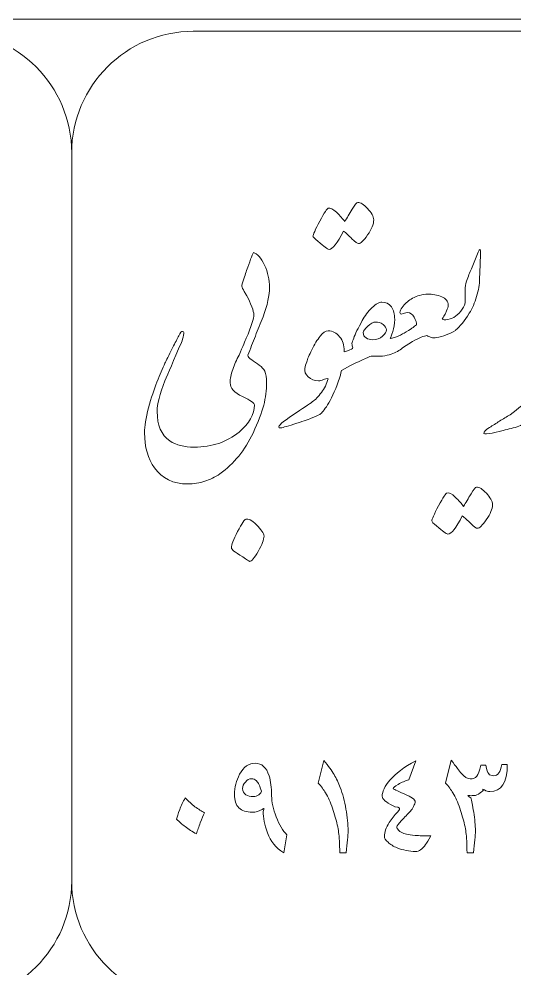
# Model space of a CAD drawing. Header units: millimetres. Extents: x 62 to 462, y 96 to 456.
# Drawn here: x 104.17 to 124.31, y 417.17 to 455.8 of the extents above; entities that cross this region are included whole.
import ezdxf

# ---------------------------------------------------------------- set-up
doc = ezdxf.new("R2010")
doc.units = ezdxf.units.MM
doc.header["$MEASUREMENT"] = 0
doc.layers.add('Layer 1', color=7, linetype='Continuous')

msp = doc.modelspace()

# ---------------------------------------------------------------- linework, layer by layer
at = {"layer": 'Layer 1', "color": 242, "lineweight": 18}
msp.add_lwpolyline([(62.3067, 95.8033), (462.3067, 95.8033), (462.3067, 455.8033), (62.3067, 455.8033), (62.3067, 95.8033)], close=True, dxfattribs=at)
at = {"layer": 'Layer 1', "color": 250, "lineweight": 18}
for points, knots in [([(71.7442, 455.3033), (71.7442, 455.3033), (101.3692, 455.3033), (101.3692, 455.3033), (104.0887, 455.3033), (106.3067, 453.0853), (106.3067, 450.3658), (106.3067, 450.3658), (106.3067, 420.7408), (106.3067, 420.7408), (106.3067, 418.0213), (104.0887, 415.8033), (101.3692, 415.8033), (101.3692, 415.8033), (71.7442, 415.8033), (71.7442, 415.8033), (69.0247, 415.8033), (66.8067, 418.0213), (66.8067, 420.7408), (66.8067, 420.7408), (66.8067, 450.3658), (66.8067, 450.3658), (66.8067, 453.0853), (69.0247, 455.3033), (71.7442, 455.3033)], [0, 0, 0, 0, 0.125, 0.125, 0.125, 0.25, 0.25, 0.25, 0.375, 0.375, 0.375, 0.5, 0.5, 0.5, 0.625, 0.625, 0.625, 0.75, 0.75, 0.75, 0.875, 0.875, 0.875, 1, 1, 1, 1]), ([(111.2442, 455.3033), (111.2442, 455.3033), (140.8692, 455.3033), (140.8692, 455.3033), (143.5887, 455.3033), (145.8067, 453.0853), (145.8067, 450.3658), (145.8067, 450.3658), (145.8067, 420.7408), (145.8067, 420.7408), (145.8067, 418.0213), (143.5887, 415.8033), (140.8692, 415.8033), (140.8692, 415.8033), (111.2442, 415.8033), (111.2442, 415.8033), (108.5247, 415.8033), (106.3067, 418.0213), (106.3067, 420.7408), (106.3067, 420.7408), (106.3067, 450.3658), (106.3067, 450.3658), (106.3067, 453.0853), (108.5247, 455.3033), (111.2442, 455.3033)], [0, 0, 0, 0, 0.125, 0.125, 0.125, 0.25, 0.25, 0.25, 0.375, 0.375, 0.375, 0.5, 0.5, 0.5, 0.625, 0.625, 0.625, 0.75, 0.75, 0.75, 0.875, 0.875, 0.875, 1, 1, 1, 1]), ([(116.1061, 446.9703), (116.1061, 447.0307), (116.1989, 447.2328), (116.3847, 447.5834), (116.5705, 447.9318), (116.6843, 448.106), (116.7237, 448.106), (116.8005, 448.1385), (116.9142, 448.0828), (117.0606, 447.9411), (117.2092, 447.7971), (117.3207, 447.6717), (117.3973, 447.5625), (117.4879, 447.7112), (117.5901, 447.8807), (117.7016, 448.0665), (117.8131, 448.2523), (117.885, 448.3452), (117.9222, 448.3452), (118.0359, 448.3452), (118.1707, 448.2615), (118.3263, 448.0967), (118.4843, 447.9318), (118.5655, 447.7762), (118.5748, 447.6298), (118.5748, 447.458), (118.4912, 447.2536), (118.324, 447.0191), (118.1591, 446.7868), (118.0406, 446.6707), (117.9617, 446.6707), (117.9129, 446.6707), (117.8223, 446.738), (117.6899, 446.8681), (117.5599, 447.0005), (117.4437, 447.1027), (117.3439, 447.1747), (117.0977, 446.68), (116.9026, 446.4338), (116.7586, 446.4338), (116.7215, 446.4338), (116.6704, 446.4617), (116.6007, 446.5221), (116.538, 446.5755), (116.4404, 446.6568), (116.3057, 446.766), (116.171, 446.8751), (116.1061, 446.9424), (116.1061, 446.9703)], [0, 0, 0, 0, 0.0625, 0.0625, 0.0625, 0.125, 0.125, 0.125, 0.1875, 0.1875, 0.1875, 0.25, 0.25, 0.25, 0.3125, 0.3125, 0.3125, 0.375, 0.375, 0.375, 0.4375, 0.4375, 0.4375, 0.5, 0.5, 0.5, 0.5625, 0.5625, 0.5625, 0.625, 0.625, 0.625, 0.6875, 0.6875, 0.6875, 0.75, 0.75, 0.75, 0.8125, 0.8125, 0.8125, 0.875, 0.875, 0.875, 0.9375, 0.9375, 0.9375, 1, 1, 1, 1]), ([(113.7302, 440.1075), (113.7302, 440.1842), (113.5676, 440.2979), (113.2401, 440.4466), (112.908, 440.6022), (112.7431, 440.7903), (112.7431, 441.0133), (112.7431, 441.1712), (112.778, 441.3523), (112.85, 441.5543), (112.9197, 441.7541), (113.0032, 441.9469), (113.1032, 442.1281), (113.1032, 442.1281), (113.1055, 442.1322), (113.1055, 442.1322), (113.1055, 442.1322), (113.1054, 442.1327), (113.1054, 442.1327), (113.2587, 442.495), (113.3563, 442.7249), (113.398, 442.8201), (113.6024, 443.2963), (113.7046, 443.6214), (113.7046, 443.7933), (113.7046, 443.8514), (113.6767, 443.9536), (113.621, 444.0998), (113.5583, 444.2577), (113.4979, 444.3972), (113.4375, 444.5132), (113.412, 444.5597), (113.3841, 444.6038), (113.3563, 444.6502), (113.3283, 444.6967), (113.3051, 444.7408), (113.2819, 444.7873), (113.2262, 444.8686), (113.2053, 444.9313), (113.2146, 444.9777), (113.2541, 445.1031), (113.2912, 445.217), (113.3237, 445.3168), (113.3539, 445.4166), (113.3841, 445.5026), (113.412, 445.5745), (113.5327, 445.9392), (113.6257, 446.183), (113.6906, 446.3108), (113.844, 446.2597), (113.9949, 446.0879), (114.1389, 445.7929), (114.2759, 445.4979), (114.3433, 445.196), (114.3433, 444.8894), (114.3433, 444.5712), (114.255, 444.1718), (114.0785, 443.6911), (113.974, 443.4333), (113.8695, 443.1731), (113.7673, 442.9108), (113.6652, 442.6507), (113.5652, 442.3906), (113.4654, 442.1327), (113.4654, 442.1327), (113.4648, 442.1315), (113.4648, 442.1315), (113.4648, 442.1315), (113.4654, 442.1281), (113.4654, 442.1281), (113.4654, 442.0654), (113.5165, 442.0003), (113.6187, 441.9376), (113.7209, 441.8749), (113.8231, 441.8052), (113.9276, 441.7309), (114.0321, 441.6543), (114.1065, 441.5706), (114.1529, 441.4754), (114.197, 441.371), (114.2202, 441.2176), (114.2202, 441.0133), (114.2202, 440.7137), (114.1807, 440.4071), (114.1041, 440.0935), (114.0275, 439.7893), (113.8835, 439.413), (113.6744, 438.9648), (113.3446, 438.2704), (112.8964, 437.7177), (112.3274, 437.3043), (112.1207, 437.1719), (111.9164, 437.0721), (111.7166, 437.0047), (111.4983, 436.9327), (111.2638, 436.8955), (111.0152, 436.8955), (110.43, 436.8955), (109.9818, 437.1138), (109.6682, 437.5481), (109.4011, 437.9197), (109.2664, 438.3982), (109.2664, 438.9787), (109.2664, 439.2366), (109.3199, 439.5733), (109.429, 439.9914), (109.5382, 440.3955), (109.652, 440.7439), (109.7705, 441.0388), (109.8981, 441.343), (110.005, 441.6008), (110.0955, 441.8075), (110.1234, 441.8586), (110.1629, 441.9352), (110.2117, 442.0374), (110.2627, 442.1374), (110.3254, 442.2721), (110.4022, 442.4346), (110.4579, 442.5344), (110.5066, 442.625), (110.5484, 442.7064), (110.5925, 442.7876), (110.6274, 442.8619), (110.6553, 442.9246), (110.7226, 443.0477), (110.7738, 443.1058), (110.8109, 443.1012), (110.8619, 443.0919), (110.8736, 443.0407), (110.8527, 442.9455), (110.8295, 442.8318), (110.7992, 442.7342), (110.7644, 442.6529), (110.4416, 441.9074), (110.2187, 441.3895), (110.0955, 441.0946), (109.8842, 440.5534), (109.7774, 440.1377), (109.7774, 439.8427), (109.7774, 439.283), (109.9492, 438.8859), (110.2929, 438.6444), (110.5484, 438.4771), (110.8759, 438.3935), (111.28, 438.3935), (112.0069, 438.3935), (112.6131, 438.5979), (113.1032, 439.0043), (113.5212, 439.355), (113.7302, 439.7219), (113.7302, 440.1075)], [0, 0, 0, 0, 0.02, 0.02, 0.02, 0.04, 0.04, 0.04, 0.06, 0.06, 0.06, 0.08, 0.08, 0.08, 0.1, 0.1, 0.1, 0.12, 0.12, 0.12, 0.14, 0.14, 0.14, 0.16, 0.16, 0.16, 0.18, 0.18, 0.18, 0.2, 0.2, 0.2, 0.22, 0.22, 0.22, 0.24, 0.24, 0.24, 0.26, 0.26, 0.26, 0.28, 0.28, 0.28, 0.3, 0.3, 0.3, 0.32, 0.32, 0.32, 0.34, 0.34, 0.34, 0.36, 0.36, 0.36, 0.38, 0.38, 0.38, 0.4, 0.4, 0.4, 0.42, 0.42, 0.42, 0.44, 0.44, 0.44, 0.46, 0.46, 0.46, 0.48, 0.48, 0.48, 0.5, 0.5, 0.5, 0.52, 0.52, 0.52, 0.54, 0.54, 0.54, 0.56, 0.56, 0.56, 0.58, 0.58, 0.58, 0.6, 0.6, 0.6, 0.62, 0.62, 0.62, 0.64, 0.64, 0.64, 0.66, 0.66, 0.66, 0.68, 0.68, 0.68, 0.7, 0.7, 0.7, 0.72, 0.72, 0.72, 0.74, 0.74, 0.74, 0.76, 0.76, 0.76, 0.78, 0.78, 0.78, 0.8, 0.8, 0.8, 0.82, 0.82, 0.82, 0.84, 0.84, 0.84, 0.86, 0.86, 0.86, 0.88, 0.88, 0.88, 0.9, 0.9, 0.9, 0.92, 0.92, 0.92, 0.94, 0.94, 0.94, 0.96, 0.96, 0.96, 0.98, 0.98, 0.98, 1, 1, 1, 1]), ([(121.889, 443.712), (121.9981, 443.7887), (122.091, 443.8839), (122.1676, 443.9976), (122.2489, 444.1115), (122.2908, 444.2252), (122.2908, 444.3391), (122.2908, 444.3391), (122.2908, 444.7873), (122.2908, 444.7873), (122.2908, 444.8964), (122.3093, 445.0172), (122.3442, 445.1473), (122.4092, 445.3284), (122.4742, 445.4956), (122.5416, 445.6443), (122.5416, 445.6443), (122.8203, 446.3177), (122.8203, 446.3177), (122.8249, 446.3503), (122.8481, 446.3875), (122.8899, 446.427), (122.9086, 446.427), (122.9155, 446.3804), (122.9155, 446.2853), (122.9155, 446.2853), (122.9039, 445.8022), (122.9039, 445.8022), (122.9039, 445.8022), (122.876, 445.217), (122.876, 445.217), (122.876, 445.0126), (122.8342, 444.7803), (122.7529, 444.5226), (122.6763, 444.2624), (122.5764, 444.0348), (122.4533, 443.8351), (122.2683, 443.532), (122.0809, 443.3003), (121.8912, 443.1425), (121.8912, 443.1425), (121.889, 443.1383), (121.889, 443.1383), (121.7797, 443.0663), (121.6567, 443.0036), (121.522, 442.9525), (121.3849, 442.8991), (121.2526, 442.8643), (121.1272, 442.8457), (121.0575, 442.8318), (120.9855, 442.8364), (120.9089, 442.855), (120.8322, 442.8759), (120.7718, 442.8991), (120.7323, 442.927), (120.6766, 442.927), (120.6, 442.9038), (120.5001, 442.8596), (120.4048, 442.8178), (120.2864, 442.7598), (120.1471, 442.6831), (120.1471, 442.6831), (119.7453, 442.43), (119.7453, 442.43), (119.7453, 442.43), (119.7448, 442.4317), (119.7448, 442.4317), (119.6172, 442.3183), (119.464, 442.2324), (119.2831, 442.1744), (119.0787, 442.0955), (118.821, 442.0723), (118.5075, 442.0978), (118.4424, 442.0978), (118.1521, 441.9701), (117.6296, 441.71), (117.6296, 441.71), (117.2706, 441.5121), (117.2706, 441.5121), (117.2706, 441.5121), (117.2441, 441.4081), (117.2441, 441.4081), (117.2162, 441.2942), (117.1813, 441.1851), (117.1465, 441.0853), (116.9862, 440.6463), (116.84, 440.3211), (116.7029, 440.1121), (116.5682, 439.9031), (116.4614, 439.7754), (116.3847, 439.7243), (116.3058, 439.6755), (116.192, 439.6221), (116.0363, 439.564), (115.8831, 439.5083), (115.6485, 439.4293), (115.3326, 439.3271), (115.0168, 439.2249), (114.831, 439.1739), (114.7707, 439.1739), (114.7358, 439.1739), (114.7172, 439.1832), (114.7172, 439.2017), (114.6801, 439.2505), (114.8682, 439.4154), (115.2816, 439.6918), (115.695, 439.9681), (115.9621, 440.1493), (116.0805, 440.2352), (116.2013, 440.3211), (116.3244, 440.4466), (116.4474, 440.6137), (116.5728, 440.7787), (116.6658, 440.9668), (116.7238, 441.1735), (116.6611, 441.1828), (116.5961, 441.1712), (116.5311, 441.1363), (116.4637, 441.1038), (116.3987, 441.0853), (116.3359, 441.0853), (116.1688, 441.0899), (116.0271, 441.1456), (115.9133, 441.2502), (115.8018, 441.3523), (115.753, 441.4684), (115.7716, 441.5962), (115.7902, 441.6728), (115.8157, 441.7634), (115.8506, 441.8656), (115.8831, 441.9678), (115.9551, 442.1303), (116.0643, 442.351), (116.1734, 442.5739), (116.2825, 442.7574), (116.394, 442.9014), (116.5055, 443.0477), (116.6146, 443.1197), (116.7238, 443.1197), (116.9096, 443.1197), (117.0652, 443.0407), (117.1906, 442.8828), (117.316, 442.7226), (117.3765, 442.5322), (117.3765, 442.3115), (117.3765, 442.3115), (117.3761, 442.2649), (117.3761, 442.2649), (117.3761, 442.2649), (117.5042, 442.3092), (117.5042, 442.3092), (117.6551, 442.3649), (117.7318, 442.4044), (117.7318, 442.4322), (117.7038, 442.4786), (117.6899, 442.5344), (117.6899, 442.6018), (117.6992, 442.6621), (117.7224, 442.7365), (117.7596, 442.827), (117.8223, 442.9942), (117.9385, 443.2311), (118.1056, 443.5354), (118.2101, 443.7351), (118.3425, 443.9116), (118.5075, 444.065), (118.67, 444.2158), (118.8024, 444.2902), (118.9023, 444.2902), (119.0602, 444.2902), (119.1902, 444.2229), (119.2901, 444.0928), (119.3807, 443.965), (119.4248, 443.7978), (119.4248, 443.5888), (119.4248, 443.403), (119.3993, 443.2358), (119.3481, 443.0895), (119.2947, 442.9409), (119.2622, 442.8502), (119.2483, 442.8131), (119.2483, 442.8131), (119.3296, 442.827), (119.3296, 442.827), (119.5061, 442.8712), (119.6455, 442.9315), (119.7453, 443.0036), (119.7453, 443.0036), (119.7495, 442.9965), (119.7495, 442.9965), (119.8306, 443.0386), (119.9453, 443.1075), (120.0913, 443.2057), (120.1239, 443.2243), (120.1982, 443.2777), (120.3167, 443.3636), (120.3167, 443.4356), (120.2841, 443.5401), (120.2214, 443.6772), (120.154, 443.8002), (120.0612, 443.8606), (119.9427, 443.8606), (119.8661, 443.8606), (119.7871, 443.8421), (119.7035, 443.8049), (119.6455, 443.8049), (119.6269, 443.8444), (119.6501, 443.921), (119.6687, 443.9768), (119.7082, 444.0441), (119.7731, 444.1254), (119.8731, 444.2531), (119.9961, 444.3599), (120.1471, 444.4458), (120.2423, 444.497), (120.3399, 444.5341), (120.4397, 444.562), (120.5628, 444.5992), (120.665, 444.6178), (120.7532, 444.6178), (120.9599, 444.6178), (121.155, 444.5805), (121.3385, 444.5085), (121.5103, 444.4412), (121.5963, 444.3228), (121.5963, 444.1532), (121.5963, 444.0952), (121.5754, 444.0232), (121.5359, 443.9373), (121.5127, 443.8861), (121.4918, 443.8397), (121.4708, 443.8002), (121.45, 443.7584), (121.4128, 443.6911), (121.3571, 443.5959), (121.3896, 443.5679), (121.4662, 443.5657), (121.5893, 443.5842), (121.7124, 443.6052), (121.8122, 443.6469), (121.889, 443.712)], [0, 0, 0, 0, 0.0125, 0.0125, 0.0125, 0.025, 0.025, 0.025, 0.0375, 0.0375, 0.0375, 0.05, 0.05, 0.05, 0.0625, 0.0625, 0.0625, 0.075, 0.075, 0.075, 0.0875, 0.0875, 0.0875, 0.1, 0.1, 0.1, 0.1125, 0.1125, 0.1125, 0.125, 0.125, 0.125, 0.1375, 0.1375, 0.1375, 0.15, 0.15, 0.15, 0.1625, 0.1625, 0.1625, 0.175, 0.175, 0.175, 0.1875, 0.1875, 0.1875, 0.2, 0.2, 0.2, 0.2125, 0.2125, 0.2125, 0.225, 0.225, 0.225, 0.2375, 0.2375, 0.2375, 0.25, 0.25, 0.25, 0.2625, 0.2625, 0.2625, 0.275, 0.275, 0.275, 0.2875, 0.2875, 0.2875, 0.3, 0.3, 0.3, 0.3125, 0.3125, 0.3125, 0.325, 0.325, 0.325, 0.3375, 0.3375, 0.3375, 0.35, 0.35, 0.35, 0.3625, 0.3625, 0.3625, 0.375, 0.375, 0.375, 0.3875, 0.3875, 0.3875, 0.4, 0.4, 0.4, 0.4125, 0.4125, 0.4125, 0.425, 0.425, 0.425, 0.4375, 0.4375, 0.4375, 0.45, 0.45, 0.45, 0.4625, 0.4625, 0.4625, 0.475, 0.475, 0.475, 0.4875, 0.4875, 0.4875, 0.5, 0.5, 0.5, 0.5125, 0.5125, 0.5125, 0.525, 0.525, 0.525, 0.5375, 0.5375, 0.5375, 0.55, 0.55, 0.55, 0.5625, 0.5625, 0.5625, 0.575, 0.575, 0.575, 0.5875, 0.5875, 0.5875, 0.6, 0.6, 0.6, 0.6125, 0.6125, 0.6125, 0.625, 0.625, 0.625, 0.6375, 0.6375, 0.6375, 0.65, 0.65, 0.65, 0.6625, 0.6625, 0.6625, 0.675, 0.675, 0.675, 0.6875, 0.6875, 0.6875, 0.7, 0.7, 0.7, 0.7125, 0.7125, 0.7125, 0.725, 0.725, 0.725, 0.7375, 0.7375, 0.7375, 0.75, 0.75, 0.75, 0.7625, 0.7625, 0.7625, 0.775, 0.775, 0.775, 0.7875, 0.7875, 0.7875, 0.8, 0.8, 0.8, 0.8125, 0.8125, 0.8125, 0.825, 0.825, 0.825, 0.8375, 0.8375, 0.8375, 0.85, 0.85, 0.85, 0.8625, 0.8625, 0.8625, 0.875, 0.875, 0.875, 0.8875, 0.8875, 0.8875, 0.9, 0.9, 0.9, 0.9125, 0.9125, 0.9125, 0.925, 0.925, 0.925, 0.9375, 0.9375, 0.9375, 0.95, 0.95, 0.95, 0.9625, 0.9625, 0.9625, 0.975, 0.975, 0.975, 0.9875, 0.9875, 0.9875, 1, 1, 1, 1]), ([(127.1912, 443.4262), (127.305, 443.5215), (127.4676, 443.6516), (127.6812, 443.8211), (127.8903, 443.979), (128.032, 444.0835), (128.1109, 444.1323), (128.1109, 444.1323), (128.5986, 444.4528), (128.5986, 444.4528), (128.5871, 444.4621), (128.5383, 444.4922), (128.457, 444.541), (128.3943, 444.5736), (128.3617, 444.6177), (128.3617, 444.6781), (128.4802, 444.9405), (128.6428, 445.2007), (128.8518, 445.4608), (129.0561, 445.7046), (129.1746, 445.8161), (129.2118, 445.7929), (129.5787, 445.6675), (129.7971, 445.5862), (129.8644, 445.556), (130.1059, 445.4421), (130.2267, 445.3121), (130.2267, 445.1681), (130.2267, 445.0683), (130.1802, 444.9382), (130.0897, 444.7803), (129.9898, 444.6247), (129.876, 444.4922), (129.7505, 444.3785), (129.6089, 444.2601), (129.444, 444.1648), (129.2535, 444.0928), (128.7589, 443.9256), (128.3548, 443.7584), (128.0389, 443.5912), (127.7281, 443.4289), (127.4487, 443.2374), (127.2032, 443.0146), (127.2032, 443.0146), (127.1935, 442.999), (127.1935, 442.999), (127.1425, 442.9687), (127.11, 442.9385), (127.0937, 442.9107), (127.0774, 442.8828), (127.0705, 442.8689), (127.0705, 442.8643), (127.11, 442.8735), (127.2818, 442.9038), (127.5814, 442.9595), (127.802, 442.9943), (127.9879, 443.0129), (128.1387, 443.0129), (128.3547, 443.0129), (128.5335, 442.999), (128.6682, 442.9734), (128.8099, 442.9455), (128.8797, 442.8806), (128.8797, 442.776), (128.8797, 442.7342), (128.8541, 442.6576), (128.8053, 442.5437), (128.7403, 442.4253), (128.659, 442.3068), (128.5591, 442.1908), (128.4918, 442.1118), (128.2502, 441.9886), (127.8345, 441.8168), (127.4211, 441.6426), (127.1657, 441.5265), (127.0705, 441.4662), (126.9752, 441.4034), (126.9032, 441.3523), (126.8521, 441.3129), (126.8247, 441.2767), (126.7947, 441.2497), (126.7623, 441.2327), (126.6914, 441.1513), (126.682, 441.0867), (126.736, 441.0388), (126.7894, 440.9877), (126.88, 440.9621), (127.0078, 440.9599), (127.1354, 440.9575), (127.2284, 440.9575), (127.2864, 440.9575), (127.377, 440.9482), (127.4235, 440.8948), (127.4235, 440.7996), (127.4235, 440.7322), (127.3863, 440.5883), (127.3143, 440.3723), (127.1866, 439.9914), (127.0217, 439.6987), (126.8173, 439.4944), (126.6037, 439.2807), (126.3714, 439.1739), (126.116, 439.1739), (125.8767, 439.1739), (125.6886, 439.2946), (125.5516, 439.5338), (125.4473, 439.7243), (125.3834, 439.9456), (125.362, 440.1972), (125.2696, 440.058), (125.1447, 439.8755), (124.9871, 439.6499), (124.8919, 439.5315), (124.8107, 439.4479), (124.741, 439.3991), (124.6504, 439.3341), (124.5598, 439.283), (124.4669, 439.2459), (124.3741, 439.2064), (124.2719, 439.1762), (124.1604, 439.1507), (124.0489, 439.1251), (123.9398, 439.0995), (123.8306, 439.0717), (123.8306, 439.0717), (123.3801, 438.9625), (123.3801, 438.9625), (123.1989, 438.9323), (123.0874, 438.9277), (123.0479, 438.9486), (123.0479, 439.0136), (123.1222, 439.0926), (123.2732, 439.1878), (123.4079, 439.2737), (123.5473, 439.362), (123.6866, 439.4503), (123.8283, 439.5385), (123.9676, 439.6245), (124.1093, 439.7104), (124.4669, 439.9612), (124.7363, 440.1957), (124.9129, 440.4117), (125.0476, 440.5813), (125.1544, 440.7276), (125.2311, 440.8553), (125.2821, 440.9273), (125.3565, 441.0527), (125.4563, 441.2293), (125.4563, 441.2293), (125.5222, 441.3641), (125.5222, 441.3641), (125.5379, 441.401), (125.5547, 441.4364), (125.5725, 441.4708), (125.5807, 441.4873), (125.589, 441.5032), (125.5976, 441.5187), (125.5976, 441.5187), (125.7489, 441.8285), (125.7489, 441.8285), (125.8163, 441.9678), (125.8837, 442.0816), (125.9464, 442.1675), (126.0044, 442.2535), (126.0602, 442.2953), (126.1089, 442.2906), (126.1554, 442.2674), (126.1693, 442.2233), (126.1507, 442.1536), (126.0997, 442.0049), (126.0694, 441.9074), (126.0555, 441.861), (126.004, 441.6896), (125.9703, 441.554), (125.9554, 441.456), (125.9783, 441.0452), (126.0453, 440.8225), (126.1577, 440.7857), (126.2065, 440.8367), (126.2785, 440.9459), (126.369, 441.1131), (126.4225, 441.213), (126.4643, 441.2803), (126.4898, 441.3175), (126.4966, 441.326), (126.5043, 441.3332), (126.5131, 441.3395), (126.554, 441.3897), (126.6045, 441.443), (126.6616, 441.4963), (126.8033, 441.6241), (126.9451, 441.7332), (127.0913, 441.8285), (127.2772, 441.9515), (127.456, 442.0584), (127.6278, 442.1489), (127.6417, 442.1582), (127.7393, 442.207), (127.9205, 442.2929), (127.9205, 442.337), (127.8484, 442.3695), (127.7022, 442.3882), (127.5768, 442.3928), (127.4048, 442.3882), (127.1935, 442.3742), (127.1935, 442.3742), (126.4852, 442.3185), (126.4852, 442.3185), (126.4527, 442.3185), (126.4434, 442.3463), (126.4573, 442.3997), (126.4852, 442.5182), (126.5735, 442.6901), (126.7267, 442.9107), (126.8757, 443.1307), (127.0292, 443.2987), (127.1872, 443.4169), (127.1872, 443.4169), (127.1912, 443.4262), (127.1912, 443.4262)], [0, 0, 0, 0, 0.0136986, 0.0136986, 0.0136986, 0.0273973, 0.0273973, 0.0273973, 0.0410959, 0.0410959, 0.0410959, 0.0547945, 0.0547945, 0.0547945, 0.0684932, 0.0684932, 0.0684932, 0.0821918, 0.0821918, 0.0821918, 0.0958904, 0.0958904, 0.0958904, 0.109589, 0.109589, 0.109589, 0.1232877, 0.1232877, 0.1232877, 0.1369863, 0.1369863, 0.1369863, 0.1506849, 0.1506849, 0.1506849, 0.1643836, 0.1643836, 0.1643836, 0.1780822, 0.1780822, 0.1780822, 0.1917808, 0.1917808, 0.1917808, 0.2054795, 0.2054795, 0.2054795, 0.2191781, 0.2191781, 0.2191781, 0.2328767, 0.2328767, 0.2328767, 0.2465753, 0.2465753, 0.2465753, 0.260274, 0.260274, 0.260274, 0.2739726, 0.2739726, 0.2739726, 0.2876712, 0.2876712, 0.2876712, 0.3013699, 0.3013699, 0.3013699, 0.3150685, 0.3150685, 0.3150685, 0.3287671, 0.3287671, 0.3287671, 0.3424658, 0.3424658, 0.3424658, 0.3561644, 0.3561644, 0.3561644, 0.369863, 0.369863, 0.369863, 0.3835616, 0.3835616, 0.3835616, 0.3972603, 0.3972603, 0.3972603, 0.4109589, 0.4109589, 0.4109589, 0.4246575, 0.4246575, 0.4246575, 0.4383562, 0.4383562, 0.4383562, 0.4520548, 0.4520548, 0.4520548, 0.4657534, 0.4657534, 0.4657534, 0.4794521, 0.4794521, 0.4794521, 0.4931507, 0.4931507, 0.4931507, 0.5068493, 0.5068493, 0.5068493, 0.5205479, 0.5205479, 0.5205479, 0.5342466, 0.5342466, 0.5342466, 0.5479452, 0.5479452, 0.5479452, 0.5616438, 0.5616438, 0.5616438, 0.5753425, 0.5753425, 0.5753425, 0.5890411, 0.5890411, 0.5890411, 0.6027397, 0.6027397, 0.6027397, 0.6164384, 0.6164384, 0.6164384, 0.630137, 0.630137, 0.630137, 0.6438356, 0.6438356, 0.6438356, 0.6575342, 0.6575342, 0.6575342, 0.6712329, 0.6712329, 0.6712329, 0.6849315, 0.6849315, 0.6849315, 0.6986301, 0.6986301, 0.6986301, 0.7123288, 0.7123288, 0.7123288, 0.7260274, 0.7260274, 0.7260274, 0.739726, 0.739726, 0.739726, 0.7534247, 0.7534247, 0.7534247, 0.7671233, 0.7671233, 0.7671233, 0.7808219, 0.7808219, 0.7808219, 0.7945205, 0.7945205, 0.7945205, 0.8082192, 0.8082192, 0.8082192, 0.8219178, 0.8219178, 0.8219178, 0.8356164, 0.8356164, 0.8356164, 0.8493151, 0.8493151, 0.8493151, 0.8630137, 0.8630137, 0.8630137, 0.8767123, 0.8767123, 0.8767123, 0.890411, 0.890411, 0.890411, 0.9041096, 0.9041096, 0.9041096, 0.9178082, 0.9178082, 0.9178082, 0.9315068, 0.9315068, 0.9315068, 0.9452055, 0.9452055, 0.9452055, 0.9589041, 0.9589041, 0.9589041, 0.9726027, 0.9726027, 0.9726027, 0.9863014, 0.9863014, 0.9863014, 1, 1, 1, 1]), ([(119.0927, 443.1615), (119.0927, 443.2381), (119.0462, 443.3125), (118.9557, 443.3845), (118.8558, 443.4494), (118.7536, 443.4797), (118.6491, 443.4797), (118.5492, 443.4797), (118.4424, 443.4239), (118.3309, 443.3101), (118.2079, 443.201), (118.1474, 443.115), (118.1474, 443.0523), (118.1474, 442.9524), (118.1869, 442.8782), (118.2682, 442.834), (118.3379, 442.7829), (118.4215, 442.7597), (118.5214, 442.7597), (118.6886, 442.7597), (118.8279, 442.8061), (118.9348, 442.9014), (119.0392, 442.9966), (119.0927, 443.0825), (119.0927, 443.1615)], [0, 0, 0, 0, 0.125, 0.125, 0.125, 0.25, 0.25, 0.25, 0.375, 0.375, 0.375, 0.5, 0.5, 0.5, 0.625, 0.625, 0.625, 0.75, 0.75, 0.75, 0.875, 0.875, 0.875, 1, 1, 1, 1]), ([(120.9298, 435.3907), (120.9298, 435.3628), (120.9971, 435.2955), (121.1295, 435.1862), (121.2643, 435.0771), (121.3617, 434.9959), (121.4268, 434.9424), (121.4942, 434.882), (121.5476, 434.8542), (121.5824, 434.8542), (121.7287, 434.8542), (121.9238, 435.1003), (122.1676, 435.595), (122.2676, 435.523), (122.3836, 435.4209), (122.516, 435.2885), (122.6461, 435.156), (122.7366, 435.0911), (122.7878, 435.0911), (122.8644, 435.0911), (122.9852, 435.2072), (123.1477, 435.4394), (123.3149, 435.674), (123.3985, 435.8784), (123.3985, 436.0502), (123.3915, 436.1966), (123.308, 436.3521), (123.1501, 436.517), (122.9945, 436.6819), (122.8598, 436.7656), (122.7459, 436.7656), (122.7111, 436.7656), (122.6368, 436.6726), (122.5253, 436.4868), (122.4138, 436.301), (122.314, 436.1315), (122.2234, 435.9829), (122.1444, 436.092), (122.0329, 436.2174), (121.8866, 436.3614), (121.738, 436.5031), (121.6265, 436.5589), (121.5498, 436.5263), (121.5081, 436.5263), (121.3943, 436.3521), (121.2085, 436.0038), (121.0227, 435.653), (120.9298, 435.451), (120.9298, 435.3907)], [0, 0, 0, 0, 0.0625, 0.0625, 0.0625, 0.125, 0.125, 0.125, 0.1875, 0.1875, 0.1875, 0.25, 0.25, 0.25, 0.3125, 0.3125, 0.3125, 0.375, 0.375, 0.375, 0.4375, 0.4375, 0.4375, 0.5, 0.5, 0.5, 0.5625, 0.5625, 0.5625, 0.625, 0.625, 0.625, 0.6875, 0.6875, 0.6875, 0.75, 0.75, 0.75, 0.8125, 0.8125, 0.8125, 0.875, 0.875, 0.875, 0.9375, 0.9375, 0.9375, 1, 1, 1, 1]), ([(112.7919, 434.3084), (112.7919, 434.2596), (112.8267, 434.2108), (112.894, 434.1668), (112.9707, 434.111), (113.0891, 434.032), (113.2517, 433.9252), (113.412, 433.8184), (113.5072, 433.7579), (113.5327, 433.744), (113.6071, 433.744), (113.7209, 433.8811), (113.8811, 434.1527), (114.039, 434.4245), (114.118, 434.6335), (114.118, 434.7775), (114.1041, 434.8866), (114.0019, 435.0376), (113.8114, 435.2304), (113.621, 435.4231), (113.477, 435.4998), (113.3771, 435.458), (113.326, 435.458), (113.2169, 435.2931), (113.0474, 434.9586), (112.8778, 434.6243), (112.7919, 434.4082), (112.7919, 434.3084)], [0, 0, 0, 0, 0.1111111, 0.1111111, 0.1111111, 0.2222222, 0.2222222, 0.2222222, 0.3333333, 0.3333333, 0.3333333, 0.4444444, 0.4444444, 0.4444444, 0.5555556, 0.5555556, 0.5555556, 0.6666667, 0.6666667, 0.6666667, 0.7777778, 0.7777778, 0.7777778, 0.8888889, 0.8888889, 0.8888889, 1, 1, 1, 1])]:
    msp.add_open_spline(points, degree=3, knots=knots, dxfattribs=at)
at = {"layer": 'Layer 1', "color": 250, "lineweight": 9}
for points, knots in [([(115.0486, 422.6292), (115.0486, 422.6292), (114.9197, 421.8884), (114.9197, 421.8884), (114.5969, 422.0916), (114.3775, 422.3633), (114.2591, 422.7011), (114.1418, 423.039), (114.0826, 423.3316), (114.0826, 423.5789), (114.1465, 423.6962), (114.1314, 423.724), (114.0385, 423.6602), (113.9189, 423.5835), (113.7842, 423.5441), (113.6368, 423.5441), (113.3964, 423.5441), (113.2176, 423.6044), (113.098, 423.7229), (112.9784, 423.8425), (112.9192, 424.0236), (112.9192, 424.2662), (112.9192, 424.5577), (112.9889, 424.8317), (113.1271, 425.0859), (113.2919, 425.3867), (113.5032, 425.5376), (113.7598, 425.5376), (114.0269, 425.5376), (114.215, 425.3669), (114.3241, 425.0244), (114.3926, 424.8084), (114.4263, 424.5402), (114.4263, 424.2175), (114.4263, 423.962), (114.4878, 423.6741), (114.612, 423.3537), (114.7351, 423.0344), (114.8814, 422.7929), (115.0486, 422.6292)], [0, 0, 0, 0, 0.0769231, 0.0769231, 0.0769231, 0.1538462, 0.1538462, 0.1538462, 0.2307692, 0.2307692, 0.2307692, 0.3076923, 0.3076923, 0.3076923, 0.3846154, 0.3846154, 0.3846154, 0.4615385, 0.4615385, 0.4615385, 0.5384615, 0.5384615, 0.5384615, 0.6153846, 0.6153846, 0.6153846, 0.6923077, 0.6923077, 0.6923077, 0.7692308, 0.7692308, 0.7692308, 0.8461538, 0.8461538, 0.8461538, 0.9230769, 0.9230769, 0.9230769, 1, 1, 1, 1]), ([(117.532, 422.7859), (117.532, 422.5978), (117.5053, 422.2994), (117.4508, 421.8919), (117.4508, 421.8919), (117.1918, 421.8919), (117.1918, 421.8919), (117.1918, 422.2541), (117.1779, 422.5328), (117.15, 422.7267), (117.121, 422.9206), (117.0757, 423.1284), (117.0119, 423.3502), (116.9422, 423.5952), (116.8598, 423.8285), (116.7669, 424.048), (116.7216, 424.1501), (116.6729, 424.243), (116.6206, 424.3266), (116.5463, 424.452), (116.4465, 424.5867), (116.3211, 424.7318), (116.3211, 424.7318), (116.5498, 425.6432), (116.5498, 425.6432), (116.7332, 425.4238), (116.8714, 425.2334), (116.9654, 425.0755), (117.0606, 424.9164), (117.1431, 424.7411), (117.2162, 424.5484), (117.3138, 424.2918), (117.3904, 424.0004), (117.4473, 423.6753), (117.5042, 423.3502), (117.532, 423.0541), (117.532, 422.7859)], [0, 0, 0, 0, 0.0833333, 0.0833333, 0.0833333, 0.1666667, 0.1666667, 0.1666667, 0.25, 0.25, 0.25, 0.3333333, 0.3333333, 0.3333333, 0.4166667, 0.4166667, 0.4166667, 0.5, 0.5, 0.5, 0.5833333, 0.5833333, 0.5833333, 0.6666667, 0.6666667, 0.6666667, 0.75, 0.75, 0.75, 0.8333333, 0.8333333, 0.8333333, 0.9166667, 0.9166667, 0.9166667, 1, 1, 1, 1]), ([(120.9002, 422.5816), (120.798, 422.4051), (120.726, 422.2878), (120.6831, 422.2321), (120.5426, 422.0405), (120.4079, 421.9453), (120.2814, 421.9453), (120.1478, 421.9453), (120.0166, 421.9592), (119.8889, 421.9871), (119.76, 422.0138), (119.6416, 422.0486), (119.5325, 422.0916), (119.3769, 422.1578), (119.2503, 422.2332), (119.154, 422.3203), (119.0576, 422.4062), (119.0088, 422.4887), (119.0088, 422.5688), (119.0088, 422.7337), (119.0739, 422.9183), (119.2027, 423.1226), (119.2956, 423.2677), (119.4117, 423.414), (119.5499, 423.5615), (119.6811, 423.6973), (119.6405, 423.7658), (119.428, 423.7658), (119.4733, 423.7472), (119.45, 423.7612), (119.3595, 423.8065), (119.0646, 423.9493), (118.9171, 424.077), (118.9171, 424.1908), (118.9171, 424.3835), (119.0251, 424.6053), (119.2399, 424.8572), (119.4651, 425.1184), (119.8111, 425.3774), (120.2779, 425.6328), (120.2779, 425.6328), (119.9992, 424.8677), (119.9992, 424.8677), (119.8494, 424.8224), (119.7055, 424.7585), (119.5685, 424.6761), (119.4315, 424.5925), (119.363, 424.5379), (119.363, 424.5101), (119.363, 424.4903), (119.5127, 424.416), (119.8123, 424.2895), (120.1107, 424.1629), (120.2605, 424.0549), (120.2605, 423.9667), (120.2605, 423.9295), (120.2384, 423.868), (120.1943, 423.7809), (120.1502, 423.6938), (120.1084, 423.6311), (120.07, 423.5917), (119.9481, 423.4651), (119.8262, 423.3397), (119.7066, 423.2143), (119.5766, 423.0738), (119.5127, 422.9844), (119.5127, 422.9461), (119.5127, 422.9078), (119.5336, 422.8648), (119.5778, 422.8196), (119.6474, 422.7453), (119.7577, 422.6884), (119.9075, 422.6501), (119.9864, 422.6292), (120.106, 422.6129), (120.2639, 422.6001), (120.423, 422.5885), (120.6355, 422.5816), (120.9002, 422.5816)], [0, 0, 0, 0, 0.0384615, 0.0384615, 0.0384615, 0.0769231, 0.0769231, 0.0769231, 0.1153846, 0.1153846, 0.1153846, 0.1538462, 0.1538462, 0.1538462, 0.1923077, 0.1923077, 0.1923077, 0.2307692, 0.2307692, 0.2307692, 0.2692308, 0.2692308, 0.2692308, 0.3076923, 0.3076923, 0.3076923, 0.3461538, 0.3461538, 0.3461538, 0.3846154, 0.3846154, 0.3846154, 0.4230769, 0.4230769, 0.4230769, 0.4615385, 0.4615385, 0.4615385, 0.5, 0.5, 0.5, 0.5384615, 0.5384615, 0.5384615, 0.5769231, 0.5769231, 0.5769231, 0.6153846, 0.6153846, 0.6153846, 0.6538462, 0.6538462, 0.6538462, 0.6923077, 0.6923077, 0.6923077, 0.7307692, 0.7307692, 0.7307692, 0.7692308, 0.7692308, 0.7692308, 0.8076923, 0.8076923, 0.8076923, 0.8461538, 0.8461538, 0.8461538, 0.8846154, 0.8846154, 0.8846154, 0.9230769, 0.9230769, 0.9230769, 0.9615385, 0.9615385, 0.9615385, 1, 1, 1, 1]), ([(123.4487, 425.0279), (123.6182, 425.0279), (123.7261, 425.1811), (123.7714, 425.4865), (123.7714, 425.4865), (124.0002, 425.4865), (124.0002, 425.4865), (124.0002, 424.7492), (123.761, 424.3812), (123.2849, 424.3812), (123.2106, 424.3812), (123.1398, 424.4044), (123.0725, 424.4508), (123.0063, 424.4973), (122.9912, 424.488), (123.0307, 424.4218), (123.033, 424.4334), (122.9877, 424.4021), (122.8937, 424.3266), (122.8101, 424.2569), (122.7253, 424.221), (122.6394, 424.221), (122.6278, 424.221), (122.6139, 424.221), (122.5964, 424.2198), (122.579, 424.2186), (122.5593, 424.2175), (122.5372, 424.2175), (122.4966, 424.2175), (122.456, 424.2221), (122.4165, 424.2302), (122.377, 424.2384), (122.4107, 424.2035), (122.5198, 424.1257), (122.55, 424.0224), (122.5872, 423.8285), (122.6336, 423.5441), (122.68, 423.2608), (122.7033, 423.0077), (122.7033, 422.7859), (122.7033, 422.5978), (122.6766, 422.2994), (122.622, 421.8919), (122.622, 421.8919), (122.3631, 421.8919), (122.3631, 421.8919), (122.3631, 422.2541), (122.3491, 422.5328), (122.3213, 422.7267), (122.2922, 422.9206), (122.247, 423.1284), (122.1831, 423.3502), (122.1134, 423.5952), (122.031, 423.8285), (121.9381, 424.048), (121.8928, 424.1501), (121.8441, 424.243), (121.7918, 424.3266), (121.7175, 424.452), (121.6177, 424.5867), (121.4923, 424.7318), (121.4923, 424.7318), (121.7245, 425.6572), (121.7245, 425.6572), (121.9219, 425.3936), (122.0577, 425.2171), (122.132, 425.1266), (122.2621, 424.9768), (122.3805, 424.9013), (122.4896, 424.9013), (122.6139, 424.9013), (122.7056, 424.9373), (122.7648, 425.007), (122.8217, 425.0755), (122.8728, 425.2241), (122.9181, 425.4528), (122.9181, 425.4528), (123.1294, 425.4528), (123.1294, 425.4528), (123.1607, 425.2717), (123.199, 425.1556), (123.2443, 425.1045), (123.2896, 425.0534), (123.3581, 425.0279), (123.4487, 425.0279)], [0, 0, 0, 0, 0.0357143, 0.0357143, 0.0357143, 0.0714286, 0.0714286, 0.0714286, 0.1071429, 0.1071429, 0.1071429, 0.1428571, 0.1428571, 0.1428571, 0.1785714, 0.1785714, 0.1785714, 0.2142857, 0.2142857, 0.2142857, 0.25, 0.25, 0.25, 0.2857143, 0.2857143, 0.2857143, 0.3214286, 0.3214286, 0.3214286, 0.3571429, 0.3571429, 0.3571429, 0.3928571, 0.3928571, 0.3928571, 0.4285714, 0.4285714, 0.4285714, 0.4642857, 0.4642857, 0.4642857, 0.5, 0.5, 0.5, 0.5357143, 0.5357143, 0.5357143, 0.5714286, 0.5714286, 0.5714286, 0.6071429, 0.6071429, 0.6071429, 0.6428571, 0.6428571, 0.6428571, 0.6785714, 0.6785714, 0.6785714, 0.7142857, 0.7142857, 0.7142857, 0.75, 0.75, 0.75, 0.7857143, 0.7857143, 0.7857143, 0.8214286, 0.8214286, 0.8214286, 0.8571429, 0.8571429, 0.8571429, 0.8928571, 0.8928571, 0.8928571, 0.9285714, 0.9285714, 0.9285714, 0.9642857, 0.9642857, 0.9642857, 1, 1, 1, 1]), ([(114.0211, 424.4021), (113.9514, 424.6053), (113.8794, 424.7446), (113.8074, 424.8166), (113.7482, 424.8758), (113.6809, 424.9048), (113.6066, 424.9048), (113.5183, 424.9048), (113.4359, 424.8607), (113.3616, 424.7725), (113.2873, 424.6842), (113.249, 424.5971), (113.249, 424.5101), (113.249, 424.3928), (113.2919, 424.308), (113.379, 424.2558), (113.4556, 424.2082), (113.5613, 424.1838), (113.6948, 424.1838), (113.7633, 424.1838), (113.8318, 424.2082), (113.9026, 424.2558), (113.9723, 424.3034), (114.0129, 424.3522), (114.0211, 424.4021)], [0, 0, 0, 0, 0.125, 0.125, 0.125, 0.25, 0.25, 0.25, 0.375, 0.375, 0.375, 0.5, 0.5, 0.5, 0.625, 0.625, 0.625, 0.75, 0.75, 0.75, 0.875, 0.875, 0.875, 1, 1, 1, 1]), ([(111.3751, 422.664), (111.2044, 422.7522), (111.05, 422.8509), (110.9118, 422.9601), (110.7969, 423.0483), (110.6808, 423.1481), (110.5647, 423.2584), (110.5879, 423.356), (110.6297, 423.4872), (110.6924, 423.652), (110.7551, 423.8157), (110.8294, 423.9748), (110.9153, 424.1257), (111.0442, 423.9922), (111.1777, 423.8738), (111.3147, 423.7705), (111.4529, 423.6671), (111.5817, 423.5835), (111.7048, 423.5174), (111.6502, 423.4198), (111.5922, 423.2875), (111.5295, 423.1191), (111.4668, 422.9519), (111.4157, 422.7998), (111.3751, 422.664)], [0, 0, 0, 0, 0.125, 0.125, 0.125, 0.25, 0.25, 0.25, 0.375, 0.375, 0.375, 0.5, 0.5, 0.5, 0.625, 0.625, 0.625, 0.75, 0.75, 0.75, 0.875, 0.875, 0.875, 1, 1, 1, 1])]:
    msp.add_open_spline(points, degree=3, knots=knots, dxfattribs=at)

doc.saveas('drawing.dxf')
